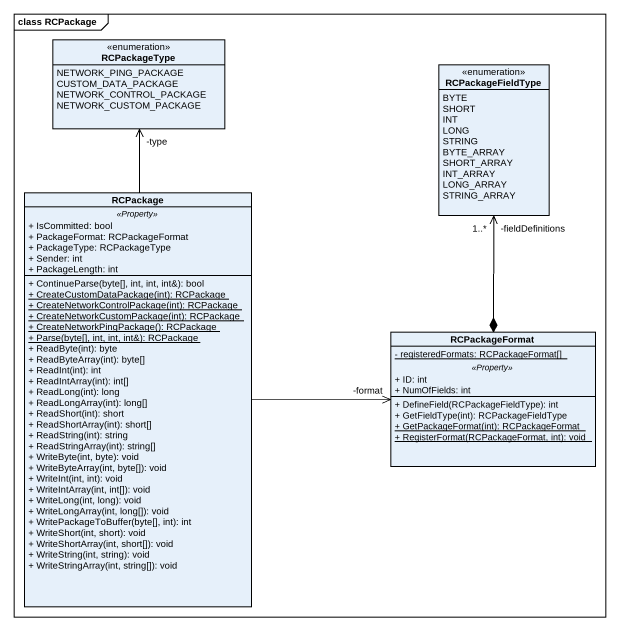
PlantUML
@startuml
mainframe class RCPackage
hide circle
hide empty members
skinparam classAttributeIconSize 0
enum RCPackageType {
  NETWORK_PING_PACKAGE
  CUSTOM_DATA_PACKAGE
  NETWORK_CONTROL_PACKAGE
  NETWORK_CUSTOM_PACKAGE
}
enum RCPackageFieldType {
  BYTE
  SHORT
  INT
  LONG
  STRING
  BYTE_ARRAY
  SHORT_ARRAY
  INT_ARRAY
  LONG_ARRAY
  STRING_ARRAY
}
class RCPackage {
  .. <<Property>> ..
  + IsCommitted: bool
  + PackageFormat: RCPackageFormat
  + PackageType: RCPackageType
  + Sender: int
  + PackageLength: int
  --
  + ContinueParse(byte[], int, int, int&): bool
  {static} + CreateCustomDataPackage(int): RCPackage
  {static} + CreateNetworkControlPackage(int): RCPackage
  {static} + CreateNetworkCustomPackage(int): RCPackage
  {static} + CreateNetworkPingPackage(): RCPackage
  {static} + Parse(byte[], int, int, int&): RCPackage
  + ReadByte(int): byte
  + ReadByteArray(int): byte[]
  + ReadInt(int): int
  + ReadIntArray(int): int[]
  + ReadLong(int): long
  + ReadLongArray(int): long[]
  + ReadShort(int): short
  + ReadShortArray(int): short[]
  + ReadString(int): string
  + ReadStringArray(int): string[]
  + WriteByte(int, byte): void
  + WriteByteArray(int, byte[]): void
  + WriteInt(int, int): void
  + WriteIntArray(int, int[]): void
  + WriteLong(int, long): void
  + WriteLongArray(int, long[]): void
  + WritePackageToBuffer(byte[], int): int
  + WriteShort(int, short): void
  + WriteShortArray(int, short[]): void
  + WriteString(int, string): void
  + WriteStringArray(int, string[]): void
}
class RCPackageFormat {
  {static} - registeredFormats: RCPackageFormat[]
  .. <<Property>> ..
  + ID: int
  + NumOfFields: int
  --
  + DefineField(RCPackageFieldType): int
  + GetFieldType(int): RCPackageFieldType
  {static} + GetPackageFormat(int): RCPackageFormat
  {static} + RegisterFormat(RCPackageFormat, int): void
}
RCPackageFieldType "-fieldDefinitions\n1..*" <--* RCPackageFormat
RCPackage -up-> "-type" RCPackageType
RCPackage -right-> "-format" RCPackageFormat
@enduml
